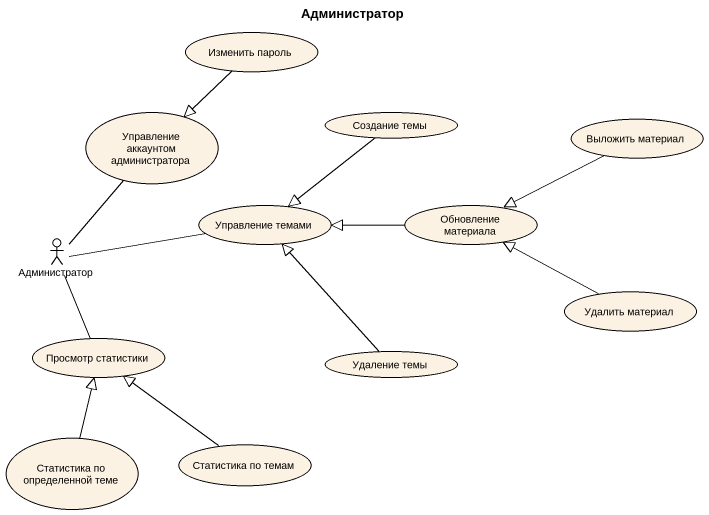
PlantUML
@startuml
title Администратор
usecase "Изменить пароль" as Изменить_пароль
usecase "Управление аккаунтом администратора" as Управление_аккаунтом
usecase "Создание темы" as Создание_темы
usecase "Выложить материал" as Выложить_материал
usecase "Управление темами" as Управление_темами
usecase "Обновление материала" as Обновление_материала
actor Администратор
usecase "Удалить материал" as Удалить_материал
usecase "Просмотр статистики" as Просмотр_статистики
usecase "Удаление темы" as Удаление_темы
usecase "Статистика по определенной теме" as Статистика_по_определенной
usecase "Статистика по темам" as Статистика_по_темам
Изменить_пароль --|> Управление_аккаунтом
Управление_аккаунтом -- Администратор
Создание_темы --|> Управление_темами
Выложить_материал -left-|> Обновление_материала
Управление_темами -left- Администратор
Обновление_материала -left-|> Управление_темами
Удалить_материал -left-|> Обновление_материала
Просмотр_статистики -up- Администратор
Удаление_темы -up-|> Управление_темами
Статистика_по_определенной -up-|> Просмотр_статистики
Статистика_по_темам -up-|> Просмотр_статистики
@enduml
